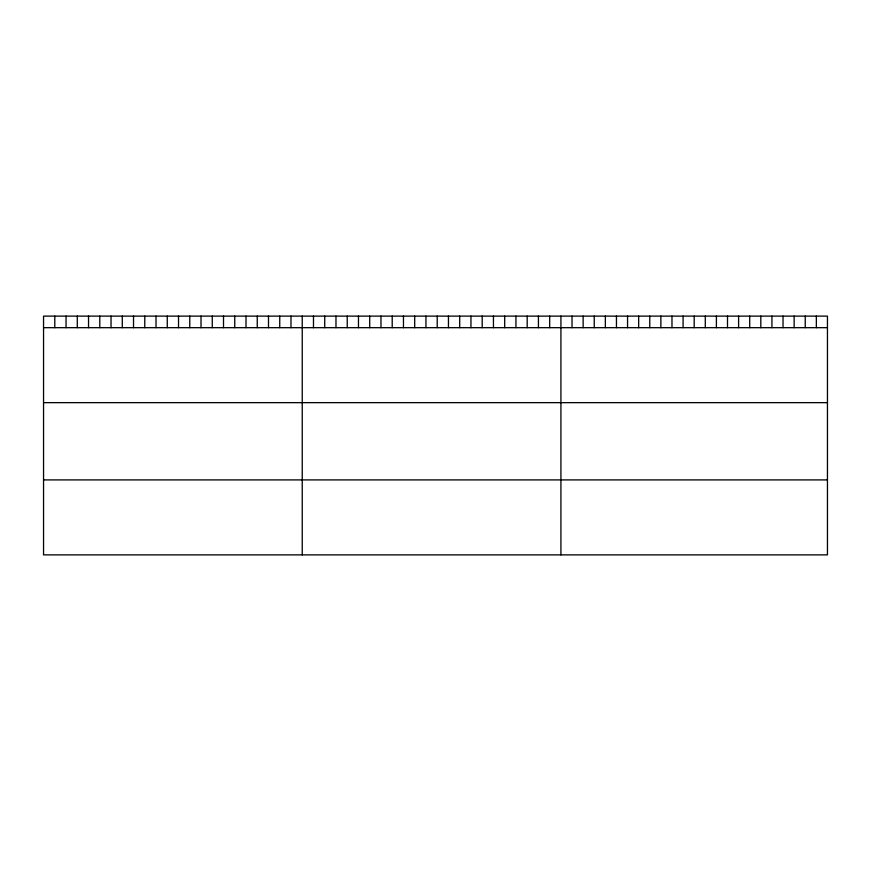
<?xml version="1.0" encoding="UTF-8"?>
<svg xmlns="http://www.w3.org/2000/svg" width="871" height="871" viewBox="0 0 871 871"><rect width="100%" height="100%" fill="white"/><g stroke="black" fill="none" stroke-linecap="round" stroke-linejoin="round"><path stroke-width="1.31" d="M827.45 327.681L827.45 554.881L43.55 554.881L43.55 316.119L827.45 316.119L827.45 327.681L43.55 327.681M43.55 402.652L827.45 402.652M43.55 479.91L827.45 479.91M816.345 316.119L816.345 327.681M805.24 316.119L805.24 327.681M794.134 316.119L794.134 327.681M783.029 316.119L783.029 327.681M771.924 316.119L771.924 327.681M760.818 316.119L760.818 327.681M749.713 316.119L749.713 327.681M738.608 316.119L738.608 327.681M727.503 316.119L727.503 327.681M716.398 316.119L716.398 327.681M705.292 316.119L705.292 327.681M694.187 316.119L694.187 327.681M683.082 316.119L683.082 327.681M671.977 316.119L671.977 327.681M660.871 316.119L660.871 327.681M649.766 316.119L649.766 327.681M638.661 316.119L638.661 327.681M627.556 316.119L627.556 327.681M616.45 316.119L616.45 327.681M605.345 316.119L605.345 327.681M594.24 316.119L594.24 327.681M583.135 316.119L583.135 327.681M572.029 316.119L572.029 327.681M560.924 316.119L560.924 554.881M549.677 316.119L549.677 327.681M538.43 316.119L538.43 327.681M527.184 316.119L527.184 327.681M515.937 316.119L515.937 327.681M504.69 316.119L504.69 327.681M493.443 316.119L493.443 327.681M482.196 316.119L482.196 327.681M470.95 316.119L470.95 327.681M459.703 316.119L459.703 327.681M448.456 316.119L448.456 327.681M437.209 316.119L437.209 327.681M425.952 316.119L425.952 327.681M414.705 316.119L414.705 327.681M403.458 316.119L403.458 327.681M392.211 316.119L392.211 327.681M380.965 316.119L380.965 327.681M369.718 316.119L369.718 327.681M358.471 316.119L358.471 327.681M347.224 316.119L347.224 327.681M335.977 316.119L335.977 327.681M324.731 316.119L324.731 327.681M313.484 316.119L313.484 327.681M302.237 316.119L302.237 554.881M290.99 316.119L290.99 327.681M279.743 316.119L279.743 327.681M268.497 316.119L268.497 327.681M257.25 316.119L257.25 327.681M246.003 316.119L246.003 327.681M234.756 316.119L234.756 327.681M223.509 316.119L223.509 327.681M212.263 316.119L212.263 327.681M201.016 316.119L201.016 327.681M189.769 316.119L189.769 327.681M178.522 316.119L178.522 327.681M167.265 316.119L167.265 327.681M156.018 316.119L156.018 327.681M144.771 316.119L144.771 327.681M133.524 316.119L133.524 327.681M122.278 316.119L122.278 327.681M111.031 316.119L111.031 327.681M99.784 316.119L99.784 327.681M88.537 316.119L88.537 327.681M77.29 316.119L77.29 327.681M66.044 316.119L66.044 327.681M54.797 316.119L54.797 327.681"/></g></svg>
